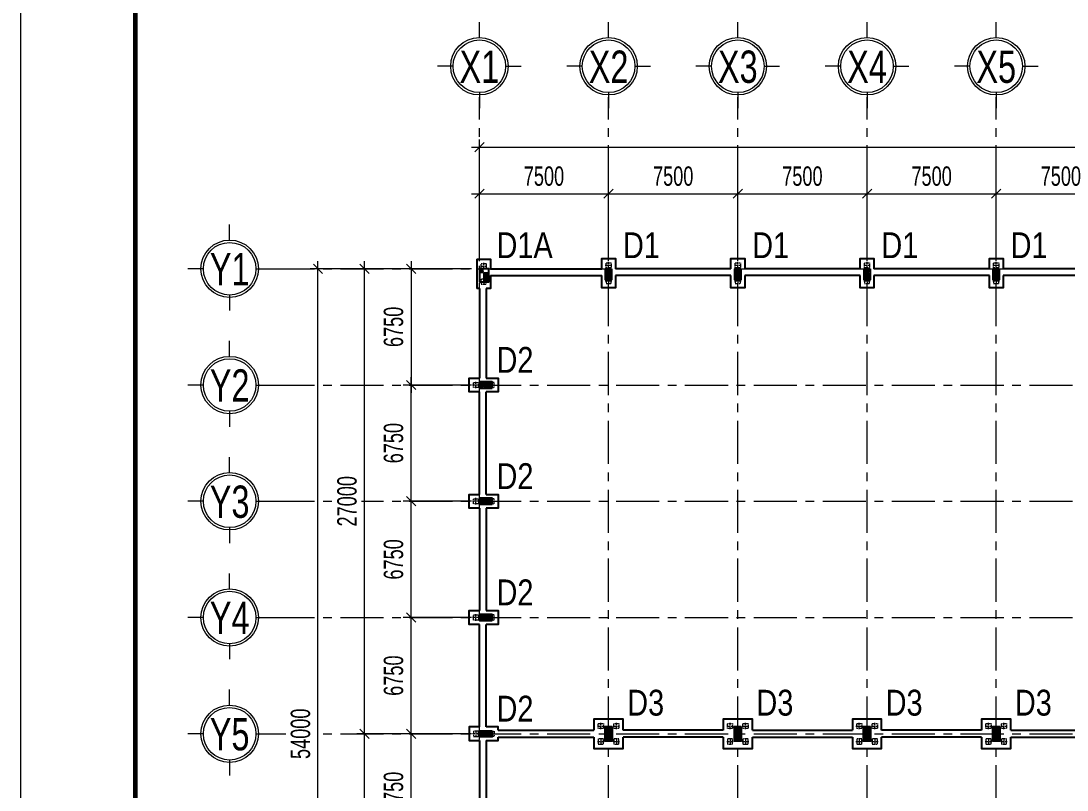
# Model space of a CAD drawing. Header units: inches. Extents: x 541671 to 837720, y 76128 to 1008472.
# Drawn here: x 604872 to 665593, y 649525 to 694185 of the extents above; entities that cross this region are included whole.
import ezdxf
from ezdxf.enums import TextEntityAlignment as Align

# ---------------------------------------------------------------- set-up
doc = ezdxf.new("R2010")
doc.units = ezdxf.units.IN
doc.header["$MEASUREMENT"] = 0
doc.header["$PDMODE"] = 32
doc.header["$PDSIZE"] = -1
for name, pattern in [('CENTER', [2, 1.25, -0.25, 0.25, -0.25]), ('CENTER2', [1.125, 0.75, -0.125, 0.125, -0.125]), ('CENTERX2', [4, 2.5, -0.5, 0.5, -0.5]), ('DASHDOT', [1, 0.5, -0.25, 0, -0.25]), ('HIDDEN', [0.375, 0.25, -0.125])]:
    doc.linetypes.add(name, pattern=pattern)
doc.layers.get('0').update_dxf_attribs({"lineweight": 18})
for name, color, linetype in [('7', 7, 'Continuous'), ('BOLTS', 1, 'Continuous'), ('DIM', 1, 'Continuous'), ('Khungten_LCDI', 7, 'Continuous'), ('Timtruc', 8, 'Continuous')]:
    doc.layers.add(name, color=color, linetype=linetype)
for name, color, linetype, lineweight in [('Block', 7, 'Continuous', 9), ('EG Net khuat', 4, 'HIDDEN', 20), ('ISO', 153, 'Continuous', 15), ('KICHTHUOC', 4, 'Continuous', 18), ('LC ISO', 153, 'Continuous', 13), ('LC Net thay', 7, 'Continuous', 25), ('LC Net truc', 79, 'DASHDOT', 13), ('LC Text1', 3, 'Continuous', 20), ('LC Text2', 7, 'Continuous', 25), ('NET DUT', 245, 'HIDDEN', 9), ('TRUC', 253, 'CENTER', 15)]:
    doc.layers.add(name, color=color, linetype=linetype, lineweight=lineweight)
doc.styles.add('Khungten', font='VHAVAN_2.TTF', dxfattribs={"width": 0.8, "height": 5000})
doc.styles.add('LC 1', font='VHAVANB_2.TTF')
doc.styles.add('T2', font='VHARIAL_2.TTF', dxfattribs={"width": 0.8})
doc.styles.add('Title', font='VHAVAN_2.TTF', dxfattribs={"width": 0.8})
doc.styles.add('VNISHX', font='vn_vni.shx', dxfattribs={"width": 0.7})
doc.dimstyles.new('DDC_2', dxfattribs={"dimscale": 10, "dimtxt": 2.5, "dimasz": 1.2, "dimexe": 1, "dimexo": 1, "dimgap": 1, "dimtad": 1, "dimdec": 0, "dimzin": 0, "dimdsep": 46, "dimtxsty": 'VNISHX', "dimblk": 'OBLIQUE', "dimcen": 1, "dimdle": 1, "dimclrd": 8, "dimclre": 8, "dimclrt": 3, "dimaunit": 1, "dimadec": 0, "dimazin": 0, "dimtfac": 1, "dimtdec": 0, "dimtix": 1, "dimtmove": 1, "dimatfit": 3, "dimfxl": 4, "dimtvp": 2.25, "dimtfill": 1, "dimtolj": 1, "dimtzin": 0, "dimarcsym": 0})

# ---------------------------------------------------------------- blocks, each defined once
blk = doc.blocks.new('lcdi fix')
at = {"layer": 'Defpoints', "lineweight": 0}
blk.add_lwpolyline([(-1200, -14850), (-1200, 14850), (40800, 14850), (40800, -14850)], close=True, dxfattribs=at)
at = {"layer": 'Khungten_LCDI', "color": 5, "lineweight": 60}
blk.add_lwpolyline([(0, -14650), (0, 14650), (40600, 14650), (40600, -14650)], close=True, dxfattribs=at)
at = {"color": 7, "style": 'Khungten', "width": 0.8}
for tag, p in [('REVISION', (39499, -10746)), ('NGAYHT', (39546, -11609))]:
    blk.add_attdef(tag, text='', height=200, dxfattribs=at).set_placement(p, align=Align.CENTER)
at = {"layer": 'LC Text1', "style": 'Title', "width": 1.824646}
for tag, p, p2 in [('TENBANVE1', (36913, -8886), (40339, -8886)), ('TENBANVE2', (36913, -9562), (40339, -9562))]:
    blk.add_attdef(tag, text='', height=250, dxfattribs=at).set_placement(p, p2, align=Align.FIT)
at = {"layer": 'LC Text1', "style": 'Title', "width": 0.7}
blk.add_attdef('SOBANVE', text='', height=250, dxfattribs=at).set_placement((39562, -13896), align=Align.CENTER)
blk = doc.blocks.new('_Oblique')
at = {"color": 0, "linetype": 'ByBlock', "lineweight": -2}
blk.add_line((-0.5, -0.5), (0.5, 0.5), dxfattribs=at)
blk = doc.blocks.new('*D28')
at = {"layer": 'Defpoints', "color": 0, "ltscale": 10, "transparency": 16777216}
for p in [(-97500, 27000), (-101467, 20250), (-97500, 20250)]:
    blk.add_point(p, dxfattribs=at)
at = {"layer": 'DIM', "color": 8, "linetype": 'Continuous', "lineweight": -2, "ltscale": 10, "transparency": 16777216}
for p, q in [((-101467, 27450), (-101467, 19800)), ((-97950, 27000), (-101917, 27000)), ((-97950, 20250), (-101917, 20250))]:
    blk.add_line(p, q, dxfattribs=at)
at = {"layer": 'DIM', "color": 8, "lineweight": -2, "ltscale": 10, "transparency": 16777216, "xscale": 540, "yscale": 540, "zscale": 540}
for p, rotation in [((-101467, 27000), 90), ((-101467, 20250), 270)]:
    blk.add_blockref('_Oblique', p, dxfattribs=dict(at, rotation=rotation))
at = {"layer": 'DIM', "color": 3, "ltscale": 10, "transparency": 16777216, "insert": (-102480, 23625), "char_height": 1125, "attachment_point": 5, "rotation": 90, "style": 'VNISHX', "bg_fill": 3, "box_fill_scale": 1.25, "bg_fill_color": 256, "bg_fill_true_color": 13158600, "bg_fill_transparency": 0}
blk.add_mtext('\\A1;6750', dxfattribs=at)
blk = doc.blocks.new('*D31')
at = {"layer": 'Defpoints', "color": 0, "ltscale": 10, "transparency": 16777216}
for p in [(-97500, 0), (-101467, 0), (-97500, -6750)]:
    blk.add_point(p, dxfattribs=at)
at = {"layer": 'DIM', "color": 8, "linetype": 'Continuous', "lineweight": -2, "ltscale": 10, "transparency": 16777216}
for p, q in [((-101467, -7200), (-101467, 450)), ((-97950, 0), (-101917, 0)), ((-97950, -6750), (-101917, -6750))]:
    blk.add_line(p, q, dxfattribs=at)
at = {"layer": 'DIM', "color": 8, "lineweight": -2, "ltscale": 10, "transparency": 16777216, "xscale": 540, "yscale": 540, "zscale": 540}
for p, rotation in [((-101467, 0), 90), ((-101467, -6750), 270)]:
    blk.add_blockref('_Oblique', p, dxfattribs=dict(at, rotation=rotation))
at = {"layer": 'DIM', "color": 3, "ltscale": 10, "transparency": 16777216, "insert": (-102480, -3375), "char_height": 1125, "attachment_point": 5, "rotation": 90, "style": 'VNISHX', "bg_fill": 3, "box_fill_scale": 1.25, "bg_fill_color": 256, "bg_fill_true_color": 13158600, "bg_fill_transparency": 0}
blk.add_mtext('\\A1;6750', dxfattribs=at)
blk = doc.blocks.new('*D32')
at = {"layer": 'Defpoints', "color": 0, "ltscale": 10, "transparency": 16777216}
for p in [(-101467, 6750), (-97500, 6750), (-97500, 0)]:
    blk.add_point(p, dxfattribs=at)
at = {"layer": 'DIM', "color": 8, "linetype": 'Continuous', "lineweight": -2, "ltscale": 10, "transparency": 16777216}
for p, q in [((-97950, 6750), (-101917, 6750)), ((-101467, -450), (-101467, 7200)), ((-97950, 0), (-101917, 0))]:
    blk.add_line(p, q, dxfattribs=at)
at = {"layer": 'DIM', "color": 8, "lineweight": -2, "ltscale": 10, "transparency": 16777216, "xscale": 540, "yscale": 540, "zscale": 540}
for p, rotation in [((-101467, 6750), 90), ((-101467, 0), 270)]:
    blk.add_blockref('_Oblique', p, dxfattribs=dict(at, rotation=rotation))
at = {"layer": 'DIM', "color": 3, "ltscale": 10, "transparency": 16777216, "insert": (-102480, 3375), "char_height": 1125, "attachment_point": 5, "rotation": 90, "style": 'VNISHX', "bg_fill": 3, "box_fill_scale": 1.25, "bg_fill_color": 256, "bg_fill_true_color": 13158600, "bg_fill_transparency": 0}
blk.add_mtext('\\A1;6750', dxfattribs=at)
blk = doc.blocks.new('*D33')
at = {"layer": 'Defpoints', "color": 0, "ltscale": 10, "transparency": 16777216}
for p in [(-101467, 13500), (-97500, 13500), (-97500, 6750)]:
    blk.add_point(p, dxfattribs=at)
at = {"layer": 'DIM', "color": 8, "linetype": 'Continuous', "lineweight": -2, "ltscale": 10, "transparency": 16777216}
for p, q in [((-97950, 13500), (-101917, 13500)), ((-101467, 6300), (-101467, 13950)), ((-97950, 6750), (-101917, 6750))]:
    blk.add_line(p, q, dxfattribs=at)
at = {"layer": 'DIM', "color": 8, "lineweight": -2, "ltscale": 10, "transparency": 16777216, "xscale": 540, "yscale": 540, "zscale": 540}
for p, rotation in [((-101467, 13500), 90), ((-101467, 6750), 270)]:
    blk.add_blockref('_Oblique', p, dxfattribs=dict(at, rotation=rotation))
at = {"layer": 'DIM', "color": 3, "ltscale": 10, "transparency": 16777216, "insert": (-102480, 10125), "char_height": 1125, "attachment_point": 5, "rotation": 90, "style": 'VNISHX', "bg_fill": 3, "box_fill_scale": 1.25, "bg_fill_color": 256, "bg_fill_true_color": 13158600, "bg_fill_transparency": 0}
blk.add_mtext('\\A1;6750', dxfattribs=at)
blk = doc.blocks.new('*D34')
at = {"layer": 'Defpoints', "color": 0, "ltscale": 10, "transparency": 16777216}
for p in [(-101467, 20250), (-97500, 20250), (-97500, 13500)]:
    blk.add_point(p, dxfattribs=at)
at = {"layer": 'DIM', "color": 8, "linetype": 'Continuous', "lineweight": -2, "ltscale": 10, "transparency": 16777216}
for p, q in [((-101467, 13050), (-101467, 20700)), ((-97950, 20250), (-101917, 20250)), ((-97950, 13500), (-101917, 13500))]:
    blk.add_line(p, q, dxfattribs=at)
at = {"layer": 'DIM', "color": 8, "lineweight": -2, "ltscale": 10, "transparency": 16777216, "xscale": 540, "yscale": 540, "zscale": 540}
for p, rotation in [((-101467, 20250), 90), ((-101467, 13500), 270)]:
    blk.add_blockref('_Oblique', p, dxfattribs=dict(at, rotation=rotation))
at = {"layer": 'DIM', "color": 3, "ltscale": 10, "transparency": 16777216, "insert": (-102480, 16875), "char_height": 1125, "attachment_point": 5, "rotation": 90, "style": 'VNISHX', "bg_fill": 3, "box_fill_scale": 1.25, "bg_fill_color": 256, "bg_fill_true_color": 13158600, "bg_fill_transparency": 0}
blk.add_mtext('\\A1;6750', dxfattribs=at)
blk = doc.blocks.new('*D58')
at = {"layer": 'Defpoints', "color": 0, "ltscale": 10, "transparency": 16777216}
for p in [(-97500, 0), (-104167, 0), (-97500, -27000)]:
    blk.add_point(p, dxfattribs=at)
at = {"layer": 'DIM', "color": 8, "linetype": 'Continuous', "lineweight": -2, "ltscale": 10, "transparency": 16777216}
for p, q in [((-104167, -27450), (-104167, 450)), ((-97950, 0), (-104617, 0)), ((-97950, -27000), (-104617, -27000))]:
    blk.add_line(p, q, dxfattribs=at)
at = {"layer": 'DIM', "color": 8, "lineweight": -2, "ltscale": 10, "transparency": 16777216, "xscale": 540, "yscale": 540, "zscale": 540}
for p, rotation in [((-104167, 0), 90), ((-104167, -27000), 270)]:
    blk.add_blockref('_Oblique', p, dxfattribs=dict(at, rotation=rotation))
at = {"layer": 'DIM', "color": 3, "ltscale": 10, "transparency": 16777216, "insert": (-105180, -13500), "char_height": 1125, "attachment_point": 5, "rotation": 90, "style": 'VNISHX', "bg_fill": 3, "box_fill_scale": 1.25, "bg_fill_color": 256, "bg_fill_true_color": 13158600, "bg_fill_transparency": 0}
blk.add_mtext('\\A1;27000', dxfattribs=at)
blk = doc.blocks.new('*D59')
at = {"layer": 'Defpoints', "color": 0, "ltscale": 10, "transparency": 16777216}
for p in [(-104167, 27000), (-97500, 27000), (-97500, 0)]:
    blk.add_point(p, dxfattribs=at)
at = {"layer": 'DIM', "color": 8, "linetype": 'Continuous', "lineweight": -2, "ltscale": 10, "transparency": 16777216}
for p, q in [((-104167, -450), (-104167, 27450)), ((-97950, 27000), (-104617, 27000)), ((-97950, 0), (-104617, 0))]:
    blk.add_line(p, q, dxfattribs=at)
at = {"layer": 'DIM', "color": 8, "lineweight": -2, "ltscale": 10, "transparency": 16777216, "xscale": 540, "yscale": 540, "zscale": 540}
for p, rotation in [((-104167, 27000), 90), ((-104167, 0), 270)]:
    blk.add_blockref('_Oblique', p, dxfattribs=dict(at, rotation=rotation))
at = {"layer": 'DIM', "color": 3, "ltscale": 10, "transparency": 16777216, "insert": (-105180, 13500), "char_height": 1125, "attachment_point": 5, "rotation": 90, "style": 'VNISHX', "bg_fill": 3, "box_fill_scale": 1.25, "bg_fill_color": 256, "bg_fill_true_color": 13158600, "bg_fill_transparency": 0}
blk.add_mtext('\\A1;27000', dxfattribs=at)
blk = doc.blocks.new('*D60')
at = {"layer": 'Defpoints', "color": 0, "ltscale": 10, "transparency": 16777216}
for p in [(-106867, 27000), (-97500, 27000), (-97500, -27000)]:
    blk.add_point(p, dxfattribs=at)
at = {"layer": 'DIM', "color": 8, "linetype": 'Continuous', "lineweight": -2, "ltscale": 10, "transparency": 16777216}
for p, q in [((-106867, -27450), (-106867, 27450)), ((-97950, 27000), (-107317, 27000)), ((-97950, -27000), (-107317, -27000))]:
    blk.add_line(p, q, dxfattribs=at)
at = {"layer": 'DIM', "color": 8, "lineweight": -2, "ltscale": 10, "transparency": 16777216, "xscale": 540, "yscale": 540, "zscale": 540}
for p, rotation in [((-106867, 27000), 90), ((-106867, -27000), 270)]:
    blk.add_blockref('_Oblique', p, dxfattribs=dict(at, rotation=rotation))
at = {"layer": 'DIM', "color": 3, "ltscale": 10, "transparency": 16777216, "insert": (-107880, 0), "char_height": 1125, "attachment_point": 5, "rotation": 90, "style": 'VNISHX', "bg_fill": 3, "box_fill_scale": 1.25, "bg_fill_color": 256, "bg_fill_true_color": 13158600, "bg_fill_transparency": 0}
blk.add_mtext('\\A1;54000', dxfattribs=at)
blk = doc.blocks.new('TTRUC')
at = {"layer": 'ISO'}
for p, q in [((0, 6.95), (0, 10.71)), ((-6.37, 0), (-10.13, 0)), ((6.37, 0), (10.13, 0)), ((0, -6.37), (0, -10.13))]:
    blk.add_line(p, q, dxfattribs=at)
blk.add_circle((0, 0), 6.37, dxfattribs=at)
at = {"layer": 'KICHTHUOC'}
blk.add_circle((0, 0), 6.95, dxfattribs=at)
blk = doc.blocks.new('*D61')
at = {"layer": 'Defpoints', "color": 0, "ltscale": 10, "transparency": 16777216}
for p in [(-90000, 31359), (-97500, 27000), (-90000, 27000)]:
    blk.add_point(p, dxfattribs=at)
at = {"layer": 'DIM', "color": 8, "linetype": 'Continuous', "lineweight": -2, "ltscale": 10, "transparency": 16777216}
for p, q in [((-97500, 27450), (-97500, 31809)), ((-90000, 27450), (-90000, 31809)), ((-97950, 31359), (-89550, 31359))]:
    blk.add_line(p, q, dxfattribs=at)
at = {"layer": 'DIM', "color": 8, "lineweight": -2, "ltscale": 10, "transparency": 16777216, "xscale": 540, "yscale": 540, "zscale": 540, "rotation": 180}
blk.add_blockref('_Oblique', (-97500, 31359), dxfattribs=at)
at = {"layer": 'DIM', "color": 8, "lineweight": -2, "ltscale": 10, "transparency": 16777216, "xscale": 540, "yscale": 540, "zscale": 540}
blk.add_blockref('_Oblique', (-90000, 31359), dxfattribs=at)
at = {"layer": 'DIM', "color": 3, "ltscale": 10, "transparency": 16777216, "insert": (-93750, 32372), "char_height": 1125, "attachment_point": 5, "style": 'VNISHX', "bg_fill": 3, "box_fill_scale": 1.25, "bg_fill_color": 256, "bg_fill_true_color": 13158600, "bg_fill_transparency": 0}
blk.add_mtext('\\A1;7500', dxfattribs=at)
blk = doc.blocks.new('*D63')
at = {"layer": 'Defpoints', "color": 0, "ltscale": 10, "transparency": 16777216}
for p in [(-82500, 31359), (-90000, 27000), (-82500, 27000)]:
    blk.add_point(p, dxfattribs=at)
at = {"layer": 'DIM', "color": 8, "linetype": 'Continuous', "lineweight": -2, "ltscale": 10, "transparency": 16777216}
for p, q in [((-90000, 27450), (-90000, 31809)), ((-82500, 27450), (-82500, 31809)), ((-90450, 31359), (-82050, 31359))]:
    blk.add_line(p, q, dxfattribs=at)
at = {"layer": 'DIM', "color": 8, "lineweight": -2, "ltscale": 10, "transparency": 16777216, "xscale": 540, "yscale": 540, "zscale": 540, "rotation": 180}
blk.add_blockref('_Oblique', (-90000, 31359), dxfattribs=at)
at = {"layer": 'DIM', "color": 8, "lineweight": -2, "ltscale": 10, "transparency": 16777216, "xscale": 540, "yscale": 540, "zscale": 540}
blk.add_blockref('_Oblique', (-82500, 31359), dxfattribs=at)
at = {"layer": 'DIM', "color": 3, "ltscale": 10, "transparency": 16777216, "insert": (-86250, 32372), "char_height": 1125, "attachment_point": 5, "style": 'VNISHX', "bg_fill": 3, "box_fill_scale": 1.25, "bg_fill_color": 256, "bg_fill_true_color": 13158600, "bg_fill_transparency": 0}
blk.add_mtext('\\A1;7500', dxfattribs=at)
blk = doc.blocks.new('*D64')
at = {"layer": 'Defpoints', "color": 0, "ltscale": 10, "transparency": 16777216}
for p in [(-75000, 31359), (-82500, 27000), (-75000, 27000)]:
    blk.add_point(p, dxfattribs=at)
at = {"layer": 'DIM', "color": 8, "linetype": 'Continuous', "lineweight": -2, "ltscale": 10, "transparency": 16777216}
for p, q in [((-82500, 27450), (-82500, 31809)), ((-75000, 27450), (-75000, 31809)), ((-82950, 31359), (-74550, 31359))]:
    blk.add_line(p, q, dxfattribs=at)
at = {"layer": 'DIM', "color": 8, "lineweight": -2, "ltscale": 10, "transparency": 16777216, "xscale": 540, "yscale": 540, "zscale": 540, "rotation": 180}
blk.add_blockref('_Oblique', (-82500, 31359), dxfattribs=at)
at = {"layer": 'DIM', "color": 8, "lineweight": -2, "ltscale": 10, "transparency": 16777216, "xscale": 540, "yscale": 540, "zscale": 540}
blk.add_blockref('_Oblique', (-75000, 31359), dxfattribs=at)
at = {"layer": 'DIM', "color": 3, "ltscale": 10, "transparency": 16777216, "insert": (-78750, 32372), "char_height": 1125, "attachment_point": 5, "style": 'VNISHX', "bg_fill": 3, "box_fill_scale": 1.25, "bg_fill_color": 256, "bg_fill_true_color": 13158600, "bg_fill_transparency": 0}
blk.add_mtext('\\A1;7500', dxfattribs=at)
blk = doc.blocks.new('*D65')
at = {"layer": 'Defpoints', "color": 0, "ltscale": 10, "transparency": 16777216}
for p in [(-67500, 31359), (-75000, 27000), (-67500, 27000)]:
    blk.add_point(p, dxfattribs=at)
at = {"layer": 'DIM', "color": 8, "linetype": 'Continuous', "lineweight": -2, "ltscale": 10, "transparency": 16777216}
for p, q in [((-75000, 27450), (-75000, 31809)), ((-67500, 27450), (-67500, 31809)), ((-75450, 31359), (-67050, 31359))]:
    blk.add_line(p, q, dxfattribs=at)
at = {"layer": 'DIM', "color": 8, "lineweight": -2, "ltscale": 10, "transparency": 16777216, "xscale": 540, "yscale": 540, "zscale": 540, "rotation": 180}
blk.add_blockref('_Oblique', (-75000, 31359), dxfattribs=at)
at = {"layer": 'DIM', "color": 8, "lineweight": -2, "ltscale": 10, "transparency": 16777216, "xscale": 540, "yscale": 540, "zscale": 540}
blk.add_blockref('_Oblique', (-67500, 31359), dxfattribs=at)
at = {"layer": 'DIM', "color": 3, "ltscale": 10, "transparency": 16777216, "insert": (-71250, 32372), "char_height": 1125, "attachment_point": 5, "style": 'VNISHX', "bg_fill": 3, "box_fill_scale": 1.25, "bg_fill_color": 256, "bg_fill_true_color": 13158600, "bg_fill_transparency": 0}
blk.add_mtext('\\A1;7500', dxfattribs=at)
blk = doc.blocks.new('*D66')
at = {"layer": 'Defpoints', "color": 0, "ltscale": 10, "transparency": 16777216}
for p in [(-60000, 31359), (-67500, 27000), (-60000, 27000)]:
    blk.add_point(p, dxfattribs=at)
at = {"layer": 'DIM', "color": 8, "linetype": 'Continuous', "lineweight": -2, "ltscale": 10, "transparency": 16777216}
for p, q in [((-67500, 27450), (-67500, 31809)), ((-60000, 27450), (-60000, 31809)), ((-67950, 31359), (-59550, 31359))]:
    blk.add_line(p, q, dxfattribs=at)
at = {"layer": 'DIM', "color": 8, "lineweight": -2, "ltscale": 10, "transparency": 16777216, "xscale": 540, "yscale": 540, "zscale": 540, "rotation": 180}
blk.add_blockref('_Oblique', (-67500, 31359), dxfattribs=at)
at = {"layer": 'DIM', "color": 8, "lineweight": -2, "ltscale": 10, "transparency": 16777216, "xscale": 540, "yscale": 540, "zscale": 540}
blk.add_blockref('_Oblique', (-60000, 31359), dxfattribs=at)
at = {"layer": 'DIM', "color": 3, "ltscale": 10, "transparency": 16777216, "insert": (-63750, 32372), "char_height": 1125, "attachment_point": 5, "style": 'VNISHX', "bg_fill": 3, "box_fill_scale": 1.25, "bg_fill_color": 256, "bg_fill_true_color": 13158600, "bg_fill_transparency": 0}
blk.add_mtext('\\A1;7500', dxfattribs=at)
blk = doc.blocks.new('*D83')
at = {"layer": 'Defpoints', "color": 0, "ltscale": 10, "transparency": 16777216}
for p in [(67500, 34059), (-97500, 27000), (67500, 27000)]:
    blk.add_point(p, dxfattribs=at)
at = {"layer": 'DIM', "color": 8, "linetype": 'Continuous', "lineweight": -2, "ltscale": 10, "transparency": 16777216}
for p, q in [((-97950, 34059), (67950, 34059)), ((-97500, 27450), (-97500, 34509)), ((67500, 27450), (67500, 34509))]:
    blk.add_line(p, q, dxfattribs=at)
at = {"layer": 'DIM', "color": 8, "lineweight": -2, "ltscale": 10, "transparency": 16777216, "xscale": 540, "yscale": 540, "zscale": 540, "rotation": 180}
blk.add_blockref('_Oblique', (-97500, 34059), dxfattribs=at)
at = {"layer": 'DIM', "color": 8, "lineweight": -2, "ltscale": 10, "transparency": 16777216, "xscale": 540, "yscale": 540, "zscale": 540}
blk.add_blockref('_Oblique', (67500, 34059), dxfattribs=at)
at = {"layer": 'DIM', "color": 3, "ltscale": 10, "transparency": 16777216, "insert": (-15000, 35072), "char_height": 1125, "attachment_point": 5, "style": 'VNISHX', "bg_fill": 3, "box_fill_scale": 1.25, "bg_fill_color": 256, "bg_fill_true_color": 13158600, "bg_fill_transparency": 0}
blk.add_mtext('\\A1;165000', dxfattribs=at)
blk = doc.blocks.new('COC-300-TL25')
at = {"layer": 'EG Net khuat', "ltscale": 800}
blk.add_lwpolyline([(-600, 600), (600, 600), (600, -600), (-600, -600)], close=True, dxfattribs=at)
at = {"layer": 'TRUC', "ltscale": 500}
for p, q in [((-760, 0), (760, 0)), ((0, -760), (0, 760))]:
    blk.add_line(p, q, dxfattribs=at)
blk = doc.blocks.new('*U465')
at = {"color": 8, "linetype": 'CENTER2'}
for p, q in [((-26, 0), (26, 0)), ((0, -26), (0, 26))]:
    blk.add_line(p, q, dxfattribs=at)
at = {"color": 0}
blk.add_circle((0, 0), 16, dxfattribs=at)
blk = doc.blocks.new('C2')
at = {"layer": '7', "color": 30, "ltscale": 10}
blk.add_lwpolyline([(135, 360), (135, -360), (-135, -360), (-135, 360)], close=True, dxfattribs=at)
at = {"layer": '7', "color": 3, "ltscale": 10}
for points in [[(-5, -5), (-135, -5), (-135, 5), (-5, 5)], [(-5, 250), (-5, 360), (5, 360), (5, 250)], [(5, -5), (135, -5), (135, 5), (5, 5)], [(-5, -250), (-5, -360), (5, -360), (5, -250)]]:
    blk.add_lwpolyline(points, close=True, dxfattribs=at)
at = {"layer": '7', "color": 7, "ltscale": 10}
blk.add_lwpolyline([(125, 250), (-125, 250), (-125, 234), (-5, 234), (-5, -234), (-125, -234), (-125, -250), (125, -250), (125, -234), (5, -234), (5, 234), (125, 234)], close=True, dxfattribs=at)
at = {"layer": 'BOLTS', "ltscale": 10, "yscale": 0.9090909090909087, "zscale": 0.9090909090909087}
for p, xscale, rotation in [((-75, 310), 0.9090909090909087, 270), ((-75, 190), 0.9090909090909087, 270), ((-75, 90), 0.9090909090909087, 270), ((75, 310), -0.9090909090909087, 90), ((75, 190), -0.9090909090909087, 90), ((75, 90), -0.9090909090909087, 90), ((-75, -90), -0.9090909090909087, 270), ((-75, -190), -0.9090909090909087, 270), ((-75, -310), -0.9090909090909087, 270), ((75, -90), 0.9090909090909087, 90), ((75, -190), 0.9090909090909087, 90), ((75, -310), 0.9090909090909087, 90)]:
    blk.add_blockref('*U465', p, dxfattribs=dict(at, xscale=xscale, rotation=rotation))
blk = doc.blocks.new('CC3')
at = {"layer": '7', "color": 7, "ltscale": 10}
blk.add_lwpolyline([(0, 0), (0, -850), (-400, -850), (-400, 0)], close=True, dxfattribs=at)
at = {"layer": '7', "color": 7}
blk.add_blockref('C2', (-200, -425), dxfattribs=at)
blk = doc.blocks.new('*U468')
at = {"color": 8, "linetype": 'CENTER2'}
for p, q in [((-21, 0), (21, 0)), ((0, -21), (0, 21))]:
    blk.add_line(p, q, dxfattribs=at)
at = {"color": 0}
blk.add_circle((0, 0), 13, dxfattribs=at)
blk = doc.blocks.new('C4')
at = {"layer": 'Block', "ltscale": 15}
h = blk.add_hatch(dxfattribs=at)
h.set_pattern_fill('BT-01', color=8, scale=44, style=0, pattern_type=2)
h.set_pattern_definition([(50, (178170.08, 159121.44), (315.59448, -27.61094), [33, -363]), (355, (178170.08, 159121.44), (-61.0506, 330.96454), [26.4, -290.4]), (100.4514, (178196.38, 159119.14), (254.54413, 303.3534), [28.0457, -308.50253]), (46.1842, (178170.08, 159209.44), (469.58606, -72.82837), [49.5, -544.5]), (96.6356, (178209.2, 159203.37), (411.2516, 428.6119), [42.0685, -462.7537]), (351.1842, (178170.1, 159209.44), (411.2513, 428.6122), [39.6, -435.6]), (21, (178214.08, 159187.44), (262.6391, -177.1523), [33, -363]), (326, (178214.08, 159187.44), (107.05875, 319.066), [26.4, -290.4]), (71.4514, (178235.97, 159172.68), (369.69796, 141.9134), [28.0457, -308.50253]), (37.5, (178170.08, 159121.44), (5.350336, 146.473296), [0, -286.88, 0, -294.8, 0, -291.5]), (7.5, (178170.08, 159121.44), (115.7506, 173.54115), [0, -168.08, 0, -280.28, 0, -111.1]), (327.5, (178071.96, 159121.44), (234.88187, -9.924144), [0, -110, 0, -343.2, 0, -455.4]), (317.5, (178027.96, 159121.44), (256.60191, 44.0462), [0, -143, 0, -227.92, 0, -323.4]), (45, (178170.08, 159121.44), (-132.22897, 132.22897), []), (45, (178170.08, 159175.34), (-132.22897, 132.22897), [])])
h.paths.add_polyline_path([(0, 440), (880, 440), (880, -440), (0, -440)])
at = {"layer": '7', "color": 30, "ltscale": 10}
blk.add_lwpolyline([(1060, 410), (2740, 410), (2740, -410), (1060, -410)], close=True, dxfattribs=at)
at = {"layer": '7', "color": 7, "ltscale": 10}
blk.add_lwpolyline([(1100, 370), (1100, -370), (1132, -370), (1132, -12), (2668, -12), (2668, -370), (2700, -370), (2700, 370), (2668, 370), (2668, 12), (1132, 12), (1132, 370)], close=True, dxfattribs=at)
at = {"layer": 'Block', "color": 7, "ltscale": 15}
blk.add_lwpolyline([(0, 440), (880, 440), (880, -440), (0, -440)], close=True, dxfattribs=at)
at = {"layer": 'BOLTS', "ltscale": 10, "yscale": 3.636363636363635, "zscale": 3.636363636363635}
for p, xscale, rotation in [((1460, 210), -3.636363636363635, 270), ((2340, 210), 3.636363636363635, 90), ((1460, -210), 3.636363636363635, 270), ((2340, -210), -3.636363636363635, 90)]:
    blk.add_blockref('*U468', p, dxfattribs=dict(at, xscale=xscale, rotation=rotation))
blk = doc.blocks.new('CC1')
at = {"layer": 'Block', "ltscale": 15}
h = blk.add_hatch(dxfattribs=at)
h.set_pattern_fill('BT-01', color=8, scale=11, angle=270, style=0, pattern_type=2)
h.set_pattern_definition([(320, (39802.36, -44267.52), (-6.902735, -78.89862), [8.25, -90.75]), (265, (39802.36, -44267.52), (82.74113, 15.26265), [6.6, -72.6]), (10.4514, (39801.784, -44274.095), (75.83835, -63.63603), [7.01142, -77.12563]), (316.1842, (39824.36, -44267.52), (-18.20709, -117.39652), [12.375, -136.125]), (6.6356, (39822.84, -44277.3), (107.15297, -102.8129), [10.51713, -115.68843]), (261.1842, (39824.36, -44267.52), (107.15305, -102.81281), [9.9, -108.9]), (291, (39818.86, -44278.52), (-44.28808, -65.659776), [8.25, -90.75]), (236, (39818.86, -44278.52), (79.7665, -26.76469), [6.6, -72.6]), (341.4514, (39815.17, -44283.99), (35.47835, -92.42449), [7.01142, -77.12563]), (307.5, (39802.36, -44267.52), (36.618324, -1.337584), [0, -71.72, 0, -73.7, 0, -72.875]), (277.5, (39802.36, -44267.52), (43.385288, -28.93765), [0, -42.02, 0, -70.07, 0, -27.775]), (237.5, (39802.36, -44242.99), (-2.481036, -58.720468), [0, -27.5, 0, -85.8, 0, -113.85]), (227.5, (39802.36, -44231.99), (11.01155, -64.15048), [0, -35.75, 0, -56.98, 0, -80.85]), (315, (39802.36, -44267.52), (33.057242, 33.057242), []), (315, (39815.835, -44267.52), (33.057242, 33.057242), [])])
h.paths.add_polyline_path([(110, 275), (110, 55), (-110, 55), (-110, 275)])
at = {"layer": '7', "color": 7, "ltscale": 10}
for points in [[(175, 275), (175, -375), (-175, -375), (-175, 275)], [(100, 0), (-100, 0), (-100, -12), (-4, -12), (-4, -288), (-100, -288), (-100, -300), (100, -300), (100, -288), (4, -288), (4, -12), (100, -12)]]:
    blk.add_lwpolyline(points, close=True, dxfattribs=at)
at = {"layer": '7', "color": 30, "ltscale": 10}
blk.add_lwpolyline([(110, 10), (110, -310), (-110, -310), (-110, 10)], close=True, dxfattribs=at)
at = {"layer": 'Block', "color": 7, "ltscale": 15}
blk.add_lwpolyline([(110, 275), (110, 55), (-110, 55), (-110, 275)], close=True, dxfattribs=at)
at = {"layer": 'BOLTS', "ltscale": 10, "yscale": 0.9090909090909088, "zscale": 0.9090909090909088}
for p, xscale, rotation in [((-60, -90), 0.9090909090909088, 269.9999999999999), ((-60, -210), -0.9090909090909088, 269.9999999999999), ((60, -90), -0.9090909090909088, 89.99999999999993), ((60, -210), 0.9090909090909088, 89.99999999999997)]:
    blk.add_blockref('*U465', p, dxfattribs=dict(at, xscale=xscale, rotation=rotation))
blk = doc.blocks.new('CC2')
at = {"layer": 'Block', "ltscale": 15}
h = blk.add_hatch(dxfattribs=at)
h.set_pattern_fill('BT-01', color=8, scale=11, style=0, pattern_type=2)
h.set_pattern_definition([(50, (1325857.6, 118110.45), (157.79724, -13.80547), [16.5, -181.5]), (355, (1325857.6, 118110.45), (-30.525293, 165.48227), [13.2, -145.2]), (100.4514, (1325870.75, 118109.3), (127.272064, 151.6767), [14.022842, -154.251265]), (46.1842, (1325857.6, 118154.45), (234.79303, -36.414183), [24.75, -272.25]), (96.6356, (1325877.17, 118151.42), (205.625795, 214.30593), [21.034263, -231.37686]), (351.1842, (1325857.6, 118154.45), (205.62563, 214.30609), [19.8, -217.8]), (21, (1325879.6, 118143.45), (131.319551, -88.576156), [16.5, -181.5]), (326, (1325879.6, 118143.45), (53.529373, 159.53301), [13.2, -145.2]), (71.4514, (1325890.54, 118136.07), (184.848978, 70.95671), [14.022842, -154.251265]), (37.5, (1325857.6, 118110.455), (2.6751682, 73.2366478), [0, -143.44, 0, -147.4, 0, -145.75]), (7.5, (1325857.6, 118110.455), (57.8752982, 86.7705766), [0, -84.04, 0, -140.14, 0, -55.55]), (327.5, (1325808.54, 118110.455), (117.440936, -4.9620718), [0, -55, 0, -171.6, 0, -227.7]), (317.5, (1325786.54, 118110.45), (128.300957, 22.023096), [0, -71.5, 0, -113.96, 0, -161.7]), (45, (1325857.6, 118110.455), (-66.114484, 66.114484), []), (45, (1325857.6, 118137.405), (-66.114484, 66.114484), [])])
h.paths.add_polyline_path([(-530, 0), (-530, 220), (-750, 220), (-750, 0)])
at = {"layer": '7', "color": 7, "ltscale": 10}
for points in [[(-750, 0), (0, 0), (0, 540), (-750, 540)], [(-475, 460), (-475, 275), (-467, 275), (-467, 364.5), (-83, 364.5), (-83, 275), (-75, 275), (-75, 460), (-83, 460), (-83, 370.5), (-467, 370.5), (-467, 460)]]:
    blk.add_lwpolyline(points, close=True, dxfattribs=at)
at = {"layer": '7', "color": 30, "ltscale": 10}
blk.add_lwpolyline([(-485, 265), (-65, 265), (-65, 470), (-485, 470)], close=True, dxfattribs=at)
at = {"layer": 'Block', "color": 7, "ltscale": 15}
blk.add_lwpolyline([(-530, 0), (-530, 220), (-750, 220), (-750, 0)], close=True, dxfattribs=at)
at = {"layer": 'BOLTS', "ltscale": 10, "xscale": 0.9090909090909087, "yscale": 0.9090909090909087, "zscale": 0.9090909090909087, "rotation": 180}
for p in [(-385, 420), (-165, 420)]:
    blk.add_blockref('*U468', p, dxfattribs=at)
at = {"layer": 'BOLTS', "ltscale": 10, "xscale": -0.9090909090909087, "yscale": 0.9090909090909087, "zscale": 0.9090909090909087}
for p in [(-385, 315), (-165, 315)]:
    blk.add_blockref('*U468', p, dxfattribs=at)
blk = doc.blocks.new('*U355')
at = {"layer": 'LC Text2', "style": 'T2', "width": 0.8}
blk.add_text('D3', height=1501, dxfattribs=at).set_placement((-1072, -754))
blk = doc.blocks.new('*U356')
at = {"layer": 'LC Net thay', "color": 0, "linetype": 'ByBlock', "lineweight": -2, "transparency": 16777216}
for p in [(0, 0), (7500, 0), (15000, 0), (22500, 0)]:
    blk.add_blockref('*U355', p, dxfattribs=at)
blk = doc.blocks.new('MBM')
at = {"layer": 'LC Net truc', "linetype": 'CENTERX2', "ltscale": 1000}
for p, q in [((-97500, -36331.1), (-97500, 36957.7)), ((-90000, -36331.1), (-90000, 36957.7)), ((-82500, -36331.1), (-82500, 36957.7)), ((-75000, -36331.1), (-75000, 36957.7)), ((-67500, -36331.1), (-67500, 36957.7)), ((-109567.1, 27000), (78282.9, 27000)), ((-109567.1, 20250), (78282.9, 20250)), ((-109567.1, 13500), (78282.9, 13500)), ((-109567.1, 6750), (78282.9, 6750)), ((-109567.1, 0), (78282.9, 0))]:
    blk.add_line(p, q, dxfattribs=at)
at = {"layer": 'LC ISO', "xscale": 239.5286285934419, "yscale": 239.5286285934419, "zscale": 239.5286285934419}
for p in [(-97500, 38756.6), (-90000, 38756.6), (-82500, 38756.6), (-75000, 38756.6), (-67500, 38756.6), (-111993.9, 27000), (-111993.9, 20250), (-111993.9, 13500), (-111993.9, 6750), (-111993.9, 0)]:
    blk.add_blockref('TTRUC', p, dxfattribs=at)
at = {"layer": 'LC Text1', "ltscale": 0.2, "style": 'LC 1', "width": 0.75}
for s, p in [('x1', (-97500, 37230.8)), ('x2', (-90000, 37230.8)), ('x3', (-82500, 37230.8)), ('x4', (-75000, 37230.8)), ('x5', (-67500, 37230.8)), ('y1', (-111993.9, 25474.2)), ('y2', (-111993.9, 18724.2)), ('y3', (-111993.9, 11974.2)), ('y4', (-111993.9, 5224.2)), ('y5', (-111993.9, -1525.8))]:
    blk.add_text(s, height=1875.51, dxfattribs=at).set_placement(p, align=Align.BOTTOM_CENTER)
at = {"layer": 'DIM', "color": 4, "ltscale": 10}
for base, p1, p2, angle, picture, middle in [((-101467.1, 20250), (-97500, 27000), (-97500, 20250), 270, '*D28', (-102479.6, 23625)), ((-101467.1, 0), (-97500, -6750), (-97500, 0), 90, '*D31', (-102479.6, -3375))]:
    dim = blk.add_linear_dim(base=base, p1=p1, p2=p2, angle=angle, dimstyle='DDC_2', override={"dimscale": 450, "dimfxl": 650, "dimfxlon": 1, "dimarcsym": 2}, dxfattribs=at)
    dim.commit()
    dim.dimension.update_dxf_attribs({"geometry": picture, "text_midpoint": middle})
dim = blk.add_linear_dim(base=(-101467.1, 6750), p1=(-97500, 0), p2=(-97500, 6750), angle=90, dimstyle='DDC_2', override={"dimscale": 450, "dimfxl": 650, "dimfxlon": 1, "dimarcsym": 2}, dxfattribs=at)
dim.commit()
dim.dimension.update_dxf_attribs({"geometry": '*D32', "text_midpoint": (-102479.6, 3375)})
for base, p1, p2, picture, middle in [((-101467.1, 13500), (-97500, 6750), (-97500, 13500), '*D33', (-102479.6, 10125)), ((-104167.1, 0), (-97500, -27000), (-97500, 0), '*D58', (-105179.6, -13500))]:
    dim = blk.add_linear_dim(base=base, p1=p1, p2=p2, angle=90, dimstyle='DDC_2', override={"dimscale": 450, "dimfxl": 650, "dimfxlon": 1, "dimarcsym": 2}, dxfattribs=at)
    dim.commit()
    dim.dimension.update_dxf_attribs({"geometry": picture, "text_midpoint": middle})
dim = blk.add_linear_dim(base=(-101467.1, 20250), p1=(-97500, 13500), p2=(-97500, 20250), angle=90, dimstyle='DDC_2', override={"dimscale": 450, "dimfxl": 650, "dimfxlon": 1, "dimarcsym": 2}, dxfattribs=at)
dim.commit()
dim.dimension.update_dxf_attribs({"geometry": '*D34', "text_midpoint": (-102479.6, 16875)})
dim = blk.add_linear_dim(base=(-104167.1, 27000), p1=(-97500, 0), p2=(-97500, 27000), angle=90, dimstyle='DDC_2', override={"dimscale": 450, "dimfxl": 650, "dimfxlon": 1, "dimarcsym": 2}, dxfattribs=at)
dim.commit()
dim.dimension.update_dxf_attribs({"geometry": '*D59', "text_midpoint": (-105179.6, 13500)})
dim = blk.add_linear_dim(base=(-106867.1, 27000), p1=(-97500, -27000), p2=(-97500, 27000), angle=90, dimstyle='DDC_2', override={"dimscale": 450, "dimfxl": 650, "dimfxlon": 1, "dimarcsym": 2}, dxfattribs=at)
dim.commit()
dim.dimension.update_dxf_attribs({"geometry": '*D60', "text_midpoint": (-107879.6, 0)})
dim = blk.add_linear_dim(base=(-90000, 31359.3), p1=(-97500, 27000), p2=(-90000, 27000), dimstyle='DDC_2', override={"dimscale": 450, "dimfxl": 650, "dimfxlon": 1, "dimarcsym": 2}, dxfattribs=at)
dim.commit()
dim.dimension.update_dxf_attribs({"geometry": '*D61', "text_midpoint": (-93750, 32371.8)})
dim = blk.add_linear_dim(base=(-82500, 31359.3), p1=(-90000, 27000), p2=(-82500, 27000), dimstyle='DDC_2', override={"dimscale": 450, "dimfxl": 650, "dimfxlon": 1, "dimarcsym": 2}, dxfattribs=at)
dim.commit()
dim.dimension.update_dxf_attribs({"geometry": '*D63', "text_midpoint": (-86250, 32371.8)})
dim = blk.add_linear_dim(base=(-75000, 31359.3), p1=(-82500, 27000), p2=(-75000, 27000), dimstyle='DDC_2', override={"dimscale": 450, "dimfxl": 650, "dimfxlon": 1, "dimarcsym": 2}, dxfattribs=at)
dim.commit()
dim.dimension.update_dxf_attribs({"geometry": '*D64', "text_midpoint": (-78750, 32371.8)})
dim = blk.add_linear_dim(base=(-67500, 31359.3), p1=(-75000, 27000), p2=(-67500, 27000), dimstyle='DDC_2', override={"dimscale": 450, "dimfxl": 650, "dimfxlon": 1, "dimarcsym": 2}, dxfattribs=at)
dim.commit()
dim.dimension.update_dxf_attribs({"geometry": '*D65', "text_midpoint": (-71250, 32371.8)})
dim = blk.add_linear_dim(base=(-60000, 31359.3), p1=(-67500, 27000), p2=(-60000, 27000), dimstyle='DDC_2', override={"dimscale": 450, "dimfxl": 650, "dimfxlon": 1, "dimarcsym": 2}, dxfattribs=at)
dim.commit()
dim.dimension.update_dxf_attribs({"geometry": '*D66', "text_midpoint": (-63750, 32371.8)})
dim = blk.add_linear_dim(base=(67500, 34059.3), p1=(-97500, 27000), p2=(67500, 27000), dimstyle='DDC_2', override={"dimscale": 450, "dimfxl": 650, "dimfxlon": 1, "dimarcsym": 2}, dxfattribs=at)
dim.commit()
dim.dimension.update_dxf_attribs({"geometry": '*D83', "text_midpoint": (-15000, 35071.8)})

msp = doc.modelspace()

# ---------------------------------------------------------------- block references
at = {"layer": 'LC Net thay', "xscale": 5.543999978195854, "yscale": 5.543999978195854, "zscale": 5.543999978195854}
msp.add_blockref('lcdi fix', (611524.8, 631142.6), dxfattribs=at)

# ---------------------------------------------------------------- next in the draw order: block references
at = {"layer": 'LC Net truc'}
msp.add_blockref('MBM', (728981.2, 652794.6), dxfattribs=at)

# ---------------------------------------------------------------- next in the draw order: linework, layer by layer
at = {"layer": 'LC Net thay', "ltscale": 50}
for p, q in [((631330.9, 680344.6), (631330.9, 678644.6)), ((632130.9, 679794.6), (638581.2, 679794.6)), ((646081.2, 679794.6), (639381.2, 679794.6)), ((653581.2, 679794.6), (646881.2, 679794.6)), ((661081.2, 679794.6), (654381.2, 679794.6)), ((668581.2, 679794.6), (661881.2, 679794.6)), ((632130.9, 679394.6), (638581.2, 679394.6)), ((646081.2, 679394.6), (639381.2, 679394.6)), ((653581.2, 679394.6), (646881.2, 679394.6)), ((661081.2, 679394.6), (654381.2, 679394.6)), ((668581.2, 679394.6), (661881.2, 679394.6)), ((631481.2, 678644.6), (631481.2, 673444.6)), ((631881.2, 678644.6), (631881.2, 673444.6)), ((631481.2, 666694.6), (631481.2, 672644.6)), ((631881.2, 666694.6), (631881.2, 672644.6)), ((631481.2, 665894.6), (631481.2, 659944.6)), ((631881.2, 665894.6), (631881.2, 659944.6)), ((631481.2, 653194.6), (631481.2, 659144.6)), ((631881.2, 653194.6), (631881.2, 659144.6)), ((632581.2, 652994.6), (638131.2, 652994.6)), ((645631.2, 652994.6), (639831.2, 652994.6)), ((647331.2, 652994.6), (653131.2, 652994.6)), ((660631.2, 652994.6), (654831.2, 652994.6)), ((662331.2, 652994.6), (668131.2, 652994.6)), ((631481.2, 652394.6), (631481.2, 646444.6)), ((631881.2, 652394.6), (631881.2, 646444.6)), ((632581.2, 652594.6), (638131.2, 652594.6)), ((645631.2, 652594.6), (639831.2, 652594.6)), ((647331.2, 652594.6), (653131.2, 652594.6)), ((660631.2, 652594.6), (654831.2, 652594.6)), ((662331.2, 652594.6), (668131.2, 652594.6))]:
    msp.add_line(p, q, dxfattribs=at)
for points in [[(631330.9, 680344.6), (632130.9, 680344.6), (632130.9, 679794.6)], [(638581.2, 679794.6), (638581.2, 680394.6), (639381.2, 680394.6), (639381.2, 679794.6)], [(646081.2, 679794.6), (646081.2, 680394.6), (646881.2, 680394.6), (646881.2, 679794.6)], [(653581.2, 679794.6), (653581.2, 680394.6), (654381.2, 680394.6), (654381.2, 679794.6)], [(661081.2, 679794.6), (661081.2, 680394.6), (661881.2, 680394.6), (661881.2, 679794.6)], [(632130.9, 679394.6), (632130.9, 678644.6), (631881.2, 678644.6)], [(639381.2, 679394.6), (639381.2, 678694.6), (638581.2, 678694.6), (638581.2, 679394.6)], [(646881.2, 679394.6), (646881.2, 678694.6), (646081.2, 678694.6), (646081.2, 679394.6)], [(654381.2, 679394.6), (654381.2, 678694.6), (653581.2, 678694.6), (653581.2, 679394.6)], [(661881.2, 679394.6), (661881.2, 678694.6), (661081.2, 678694.6), (661081.2, 679394.6)], [(631481.2, 678644.6), (631330.9, 678644.6)], [(631481.2, 672644.6), (630881.2, 672644.6), (630881.2, 673444.6), (631481.2, 673444.6)], [(631881.2, 673444.6), (632581.2, 673444.6), (632581.2, 672644.6), (631881.2, 672644.6)], [(631481.2, 665894.6), (630881.2, 665894.6), (630881.2, 666694.6), (631481.2, 666694.6)], [(631881.2, 666694.6), (632581.2, 666694.6), (632581.2, 665894.6), (631881.2, 665894.6)], [(631481.2, 659144.6), (630881.2, 659144.6), (630881.2, 659944.6), (631481.2, 659944.6)], [(631881.2, 659944.6), (632581.2, 659944.6), (632581.2, 659144.6), (631881.2, 659144.6)], [(639831.2, 652994.6), (639831.2, 653644.6), (638131.2, 653644.6), (638131.2, 652994.6)], [(647331.2, 652994.6), (647331.2, 653644.6), (645631.2, 653644.6), (645631.2, 652994.6)], [(654831.2, 652994.6), (654831.2, 653644.6), (653131.2, 653644.6), (653131.2, 652994.6)], [(662331.2, 652994.6), (662331.2, 653644.6), (660631.2, 653644.6), (660631.2, 652994.6)], [(631481.2, 653194.6), (630881.2, 653194.6), (630881.2, 652394.6), (631481.2, 652394.6)], [(632581.2, 652994.6), (632581.2, 653194.6), (631881.2, 653194.6)], [(631881.2, 652394.6), (632581.2, 652394.6), (632581.2, 652594.6)], [(638131.2, 652594.6), (638131.2, 651944.6), (639831.2, 651944.6), (639831.2, 652594.6)], [(645631.2, 652594.6), (645631.2, 651944.6), (647331.2, 651944.6), (647331.2, 652594.6)], [(653131.2, 652594.6), (653131.2, 651944.6), (654831.2, 651944.6), (654831.2, 652594.6)], [(660631.2, 652594.6), (660631.2, 651944.6), (662331.2, 651944.6), (662331.2, 652594.6)]]:
    msp.add_lwpolyline(points, dxfattribs=at)
for points in [[(632231.2, 672869.6), (632231.2, 673219.6), (631481.2, 673219.6), (631481.2, 672869.6)], [(632231.2, 666119.6), (632231.2, 666469.6), (631481.2, 666469.6), (631481.2, 666119.6)], [(632231.2, 659369.6), (632231.2, 659719.6), (631481.2, 659719.6), (631481.2, 659369.6)], [(632231.2, 652969.6), (632231.2, 652619.6), (631481.2, 652619.6), (631481.2, 652969.6)]]:
    msp.add_lwpolyline(points, close=True, dxfattribs=at)

# ---------------------------------------------------------------- next in the draw order: block references
at = {"layer": '7', "xscale": -0.25, "yscale": 0.25, "zscale": 0.25, "rotation": 180}
for p in [(631481.2, 673044.6), (631481.2, 666294.6), (631481.2, 659544.6)]:
    msp.add_blockref('C4', p, dxfattribs=at)
at = {"layer": '7', "xscale": 0.25, "yscale": 0.25, "zscale": 0.25}
msp.add_blockref('C4', (631481.2, 652794.6), dxfattribs=at)
at = {"layer": 'LC Net thay'}
msp.add_blockref('*U356', (641133.5, 654602.9), dxfattribs=at)
at = {"layer": 'LC Net truc'}
for p in [(638981.2, 679519.6), (646481.2, 679519.6), (653981.2, 679519.6), (661481.2, 679519.6)]:
    msp.add_blockref('CC1', p, dxfattribs=at)
at = {"layer": 'NET DUT', "ltscale": 800, "xscale": 0.25, "yscale": 0.25, "zscale": 0.25}
for p in [(631730.9, 679944.6), (638981.2, 679994.6), (646481.2, 679994.6), (653981.2, 679994.6), (661481.2, 679994.6), (638531.2, 653244.6), (639431.2, 653244.6), (646031.2, 653244.6), (646931.2, 653244.6), (653531.2, 653244.6), (654431.2, 653244.6), (661031.2, 653244.6), (661931.2, 653244.6)]:
    msp.add_blockref('COC-300-TL25', p, dxfattribs=at)
at = {"layer": 'NET DUT', "ltscale": 800, "yscale": 0.25, "zscale": 0.25}
for p, xscale, rotation in [((631730.9, 679044.6), -0.25, 180), ((638981.2, 679094.6), -0.25, 180), ((646481.2, 679094.6), -0.25, 180), ((653981.2, 679094.6), -0.25, 180), ((661481.2, 679094.6), -0.25, 180), ((631281.2, 673044.6), 0.25, 90.00000000000001), ((632181.2, 673044.6), -0.25, 270), ((631281.2, 666294.6), 0.25, 90.00000000000001), ((632181.2, 666294.6), -0.25, 270), ((631281.2, 659544.6), 0.25, 90.00000000000001), ((632181.2, 659544.6), -0.25, 270), ((631281.2, 652794.6), -0.25, 90), ((632181.2, 652794.6), 0.25, 270), ((638531.2, 652344.6), -0.25, 180), ((639431.2, 652344.6), -0.25, 180), ((646031.2, 652344.6), -0.25, 180), ((646931.2, 652344.6), -0.25, 180), ((653531.2, 652344.6), -0.25, 180), ((654431.2, 652344.6), -0.25, 180), ((661031.2, 652344.6), -0.25, 180), ((661931.2, 652344.6), -0.25, 180)]:
    msp.add_blockref('COC-300-TL25', p, dxfattribs=dict(at, xscale=xscale, rotation=rotation))
at = {"layer": 'Timtruc', "rotation": 270}
msp.add_blockref('CC2', (631481.2, 679044.6), dxfattribs=at)
at = {"layer": 'Timtruc'}
for p in [(639181.2, 653219.6), (646681.2, 653219.6), (654181.2, 653219.6), (661681.2, 653219.6)]:
    msp.add_blockref('CC3', p, dxfattribs=at)

# ---------------------------------------------------------------- next in the draw order: texts
at = {"layer": 'LC Text2', "style": 'T2', "width": 0.8}
for s, p in [('D1A', (632475.9, 680409.6)), ('D1', (639815.5, 680409.6)), ('D1', (647315.5, 680409.6)), ('D1', (654815.5, 680409.6)), ('D1', (662315.5, 680409.6)), ('D2', (632475.9, 673753.4)), ('D2', (632475.9, 667003.4)), ('D2', (632475.9, 660253.4)), ('D2', (632475.9, 653503.4))]:
    msp.add_text(s, height=1501.04, dxfattribs=at).set_placement(p)

doc.saveas('drawing.dxf')
